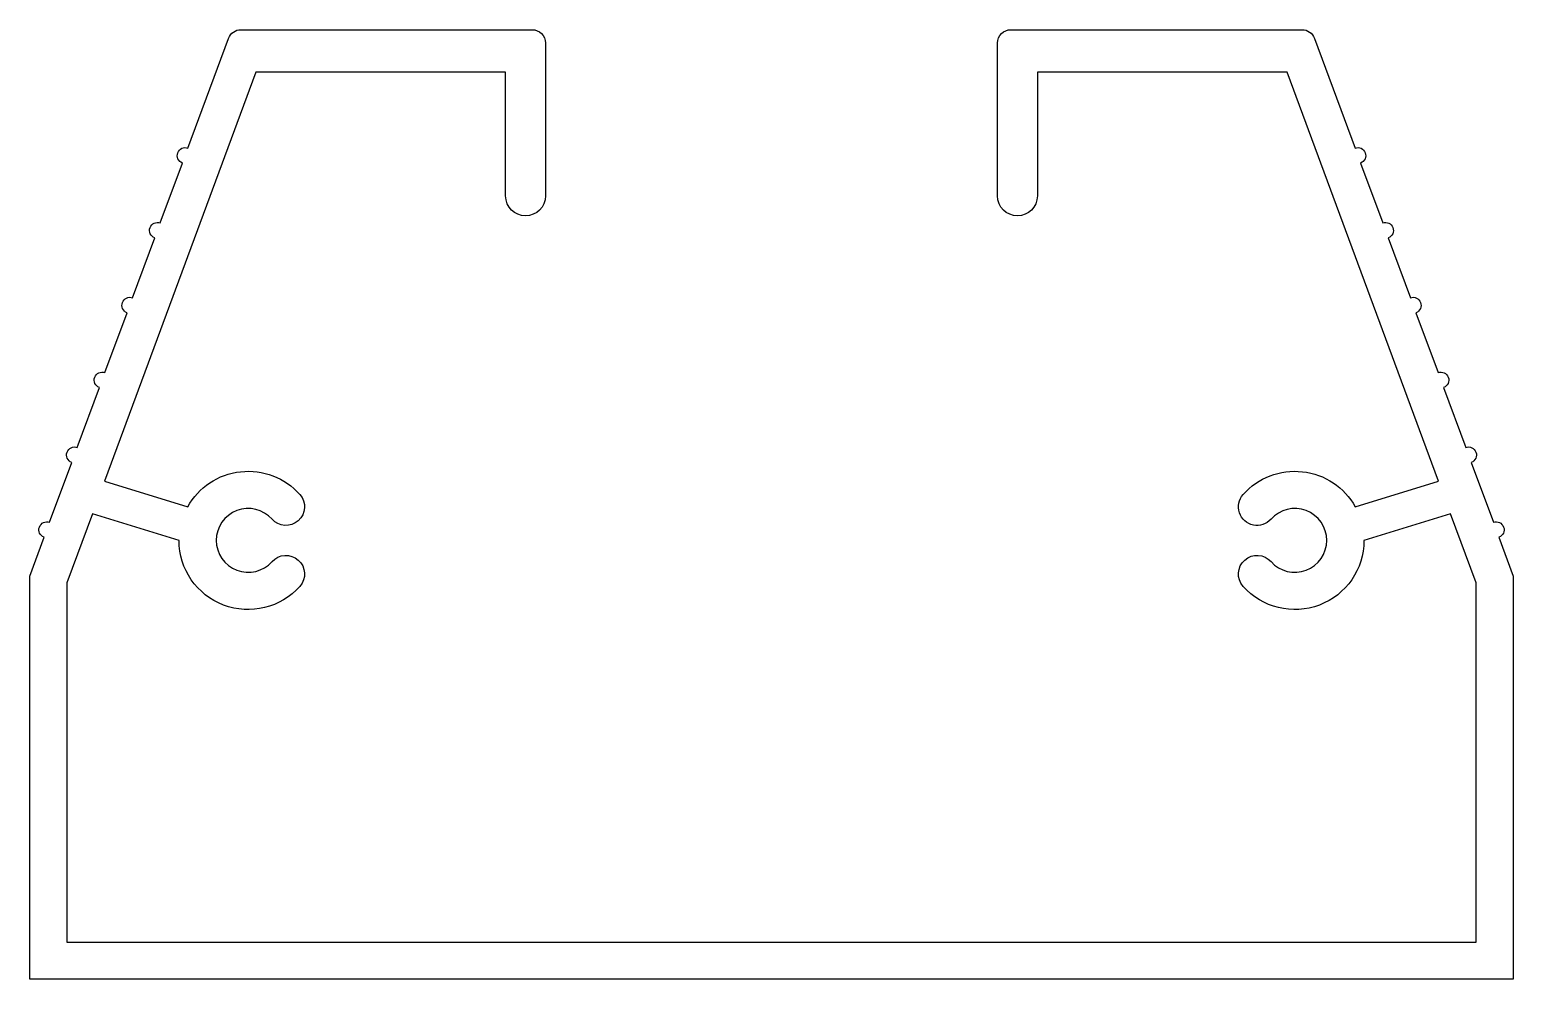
# Model space of a CAD drawing. Extents: x 220.9 to 276.7, y 226.8 to 262.5.
import ezdxf

# ---------------------------------------------------------------- set-up
doc = ezdxf.new("R2010")
doc.units = 0
doc.layers.add('ANA', color=220, linetype='CONTINUOUS')

msp = doc.modelspace()

# ---------------------------------------------------------------- linework, layer by layer
at = {"layer": 'ANA'}
msp.add_lwpolyline([(220.868, 241.94), (221.41, 243.407, -0.999649), (221.618, 243.97), (222.451, 246.221, -0.998599), (222.659, 246.784), (223.491, 249.035, -0.997549), (223.699, 249.598), (224.532, 251.849, -0.9965), (224.74, 252.411), (225.572, 254.662, -0.995453), (225.78, 255.225), (226.613, 257.476, -0.994406), (226.821, 258.039), (228.346, 262.163, -0.313889), (228.815, 262.49), (239.768, 262.49, -0.414214), (240.268, 261.99), (240.268, 256.24, -1), (238.768, 256.24), (238.768, 260.89), (229.368, 260.89), (223.681, 245.511), (226.81, 244.549, -0.517225), (231.028, 245.016, -1), (229.982, 244.087, 2.631255), (229.982, 242.493, -1), (231.028, 241.563, -0.689736), (226.484, 243.29), (223.229, 244.29), (222.268, 241.69), (222.268, 228.19), (248.768, 228.19), (275.268, 228.19), (275.268, 241.69), (274.306, 244.29), (271.051, 243.29, -0.689736), (266.507, 241.563, -1), (267.554, 242.493, 2.631255), (267.554, 244.087, -1), (266.507, 245.016, -0.517225), (270.725, 244.549), (273.855, 245.511), (268.168, 260.89), (258.768, 260.89), (258.768, 256.24, -1), (257.268, 256.24), (257.268, 261.99, -0.414214), (257.768, 262.49), (268.721, 262.49, -0.313889), (269.19, 262.163), (270.715, 258.039, -0.994406), (270.923, 257.476), (271.755, 255.225, -0.995453), (271.963, 254.662), (272.796, 252.411, -0.9965), (273.004, 251.849), (273.836, 249.598, -0.997549), (274.044, 249.035), (274.877, 246.784, -0.998599), (275.085, 246.221), (275.917, 243.97, -0.999649), (276.125, 243.407), (276.668, 241.94), (276.668, 241.69), (276.668, 226.79), (248.768, 226.79), (220.868, 226.79), (220.868, 241.69)], format="xyb", close=True, dxfattribs=at)

doc.saveas('drawing.dxf')
